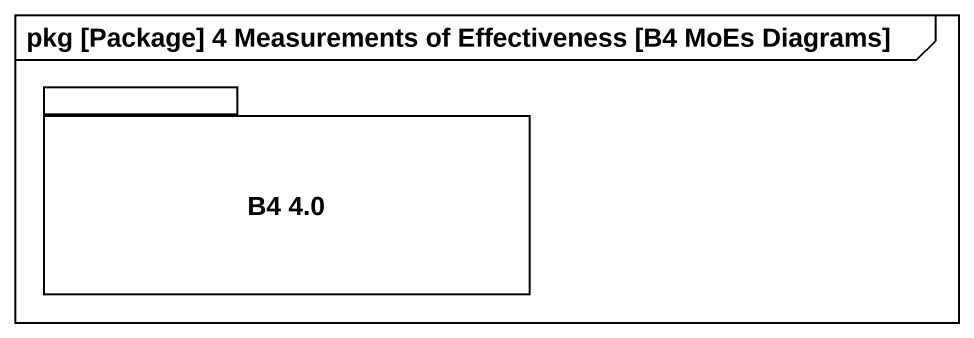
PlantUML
@startuml
mainframe pkg [Package] 4 Measurements of Effectiveness [B4 MoEs Diagrams]
package "B4 4.0" as B4_4_0 {
}
@enduml
